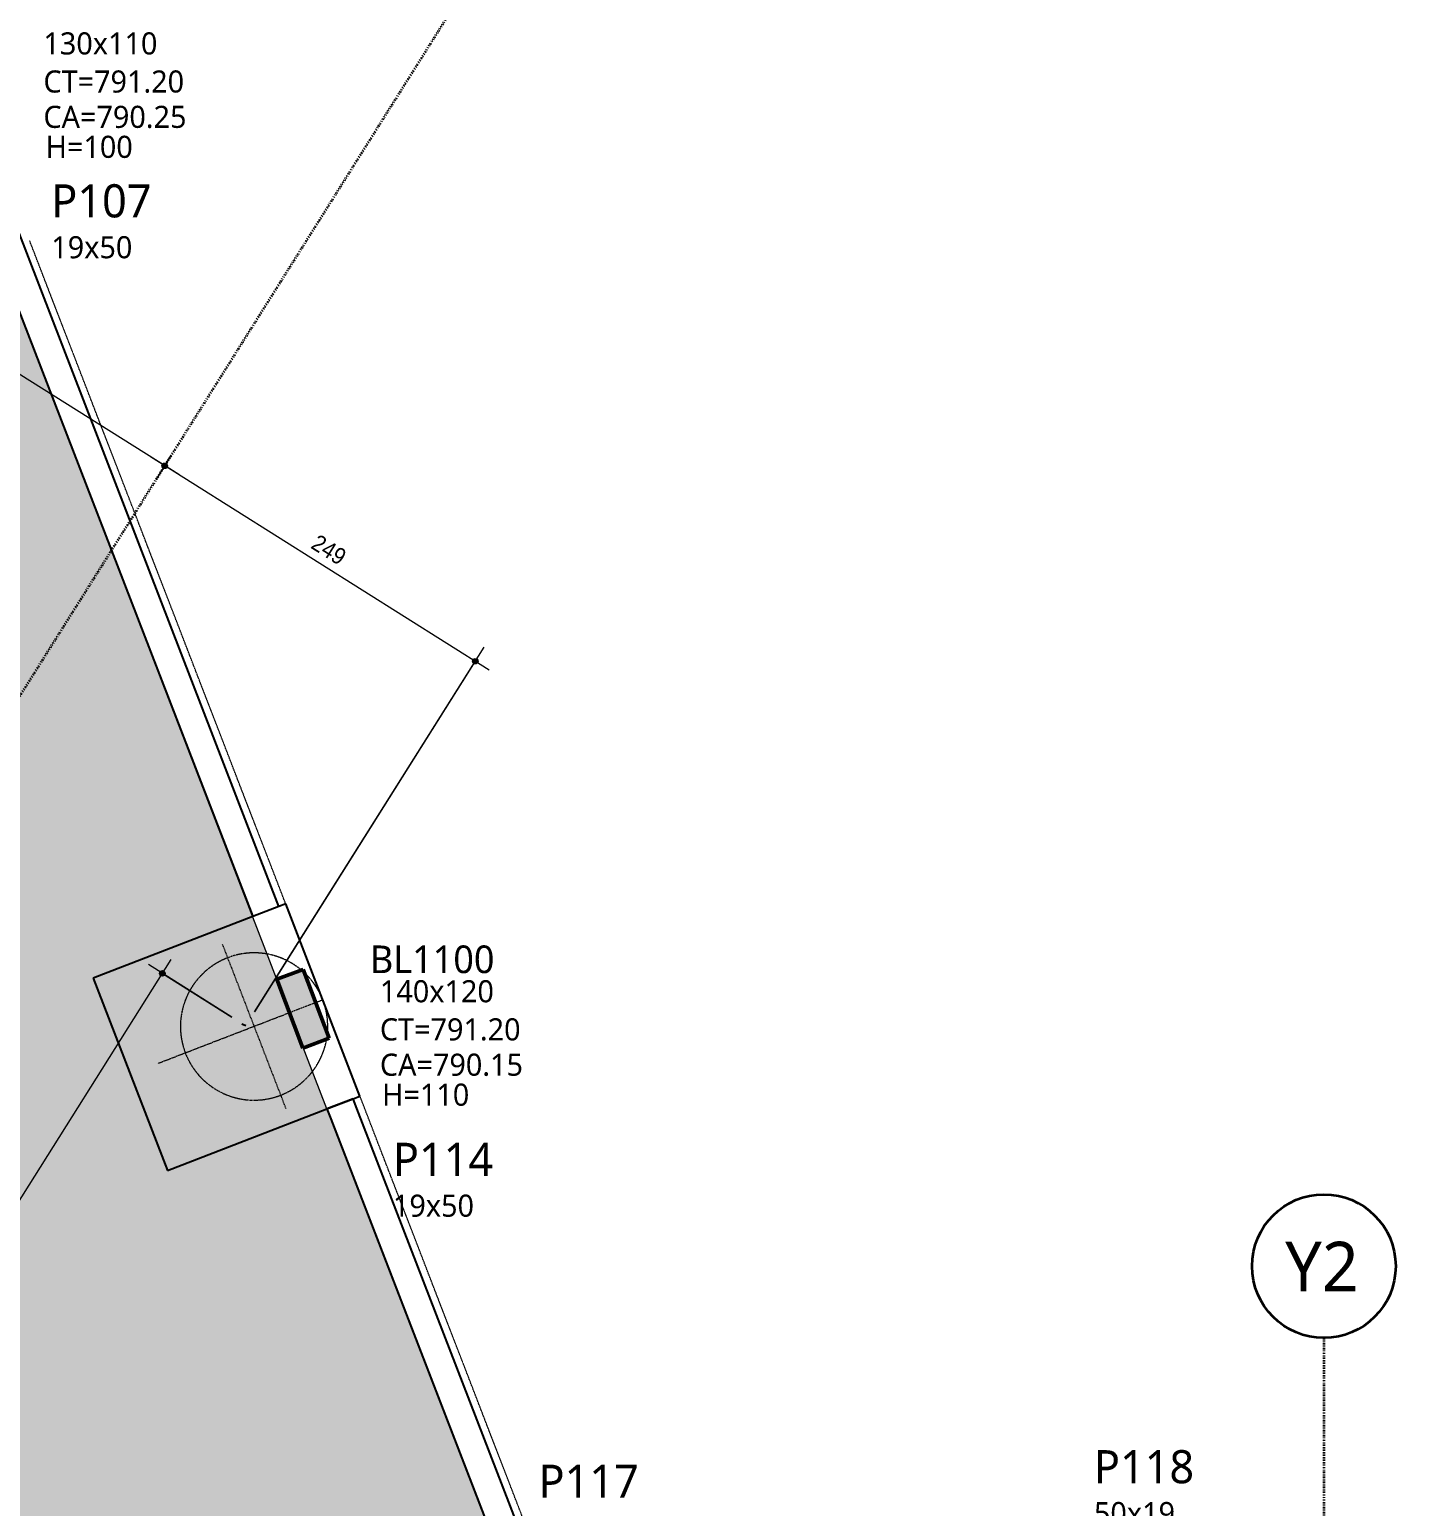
# Model space of a CAD drawing. Header units: centimetres. Extents: x -3523 to 38560, y -3196 to 88043.
# Drawn here: x -630 to 318, y 1886 to 2889 of the extents above; entities that cross this region are included whole.
import ezdxf

# ---------------------------------------------------------------- set-up
doc = ezdxf.new("R2010")
doc.units = ezdxf.units.CM
for name, pattern in [('Dash dot', [1.5875, 0.635, -0.47625, 0, -0.47625]), ('Hidden', [0.714375, 0.47625, -0.238125]), ('Overhead', [0.396875, 0.238125, -0.15875]), ('Traço', [0.635, 0.3175, -0.3175])]:
    doc.linetypes.add(name, pattern=pattern)
for name, color, linetype, lineweight in [('A-ANNO-DIMS', 7, 'Continuous', 9), ('A-ANNO-DIMS-75', 7, 'Continuous', 9), ('A-DETL-GENF', 7, 'Continuous', 18), ('A-DETL-THIN', 7, 'Continuous', 25), ('A-FLOR-OVHD', 7, 'Overhead', 18), ('G-ANNO-TEXT', 7, 'Continuous', 9), ('S-BEAM', 7, 'Continuous', 25), ('S-COLS', 7, 'Continuous', 25), ('S-COLS-IDEN', 7, 'Continuous', 9), ('S-FNDN', 7, 'Continuous', 25), ('S-FNDN-HDLN', 7, 'Traço', 18), ('S-FNDN-IDEN', 7, 'Continuous', 9), ('S-GRID', 7, 'Continuous', 9), ('S-GRID-IDEN', 7, 'Continuous', 9)]:
    doc.layers.add(name, color=color, linetype=linetype, lineweight=lineweight)
doc.layers.add('A-DETL', color=7, linetype='Continuous', lineweight=18, true_color=0x00a600)
doc.styles.add('Arial_1', font='arial.ttf', dxfattribs={"width": 0.9, "height": 11.25})
doc.styles.add('Gadugi', font='gadugi.ttf', dxfattribs={"height": 15})
doc.styles.add('Gadugi_1', font='gadugi.ttf', dxfattribs={"height": 22.5})
doc.styles.add('Gadugi_2', font='gadugi.ttf', dxfattribs={"height": 18.75})
doc.styles.add('Gadugi_5', font='gadugi.ttf', dxfattribs={"height": 33.75})
doc.dimstyles.new('PED_1_5mm_ESQ', dxfattribs={"dimscale": 30.48, "dimtxt": 11.477918, "dimasz": 0.492126, "dimexe": 0.369094, "dimexo": 0.369094, "dimgap": 0.073819, "dimtad": 1, "dimdec": 1, "dimrnd": 0.5, "dimdsep": 46, "dimtxsty": 'Arial_1', "dimblk1": 'DOTSMALL', "dimblk2": 'DOTSMALL', "dimsah": 1, "dimcen": 0.09, "dimdle": 0.369094, "dimazin": 0, "dimtfac": 1, "dimtdec": 4, "dimtix": 1, "dimtmove": 0, "dimatfit": 3, "dimfxl": 1, "dimtvp": 1, "dimtolj": 1, "dimtzin": 0, "dimarcsym": 2})

# ---------------------------------------------------------------- blocks, each defined once
blk = doc.blocks.new('TQS - Pilar retangular - 19_0 x 50_0-3763601-PL B 002 - FUNDAÇÃO')
at = {"layer": 'S-COLS', "true_color": 0x808080}
blk.add_hatch(color=8, dxfattribs=at).paths.add_polyline_path([(-9.5, -25), (9.5, -25), (9.5, 25), (-9.5, 25)], flags=0)
at = {"layer": 'S-COLS', "lineweight": 50}
for p, q in [((9.5, 25), (-9.5, 25)), ((-9.5, 25), (-9.5, -25)), ((9.5, -25), (9.5, 25)), ((-9.5, -25), (9.5, -25))]:
    blk.add_line(p, q, dxfattribs=at)
blk = doc.blocks.new('PED_BLRET-1EST_EXCENTRICA_R01_2019 - 140x140x110-3841339-PL B 002 - FUNDAÇÃO')
at = {"layer": 'S-FNDN', "linetype": 'Hidden', "lineweight": 18}
for p, q in [((0, 50), (0, 44.8)), ((0, 25.8), (0, -70)), ((-60, 0), (60, 0))]:
    blk.add_line(p, q, dxfattribs=at)
at = {"layer": 'S-FNDN-HDLN'}
blk.add_line((0, 44.8), (0, 25.8), dxfattribs=at)
for start, end in [(119.091, 360), (115.7122, 119.0853), (63.6821, 115.7065), (58.9103, 63.6579), (360, 58.9046)]:
    blk.add_arc((0, 0), 50, start, end, dxfattribs=at)
blk = doc.blocks.new('Eixo - Y2-2173031-PL B 002 - FUNDAÇÃO')
at = {"layer": 'S-GRID-IDEN', "color": 40, "lineweight": 35, "true_color": 0xffc000}
blk.add_circle((0, 0), 0.65, dxfattribs=at)
blk = doc.blocks.new('DIMBLOCK181-PL B 002 - FUNDAÇÃO')
at = {"layer": 'A-ANNO-DIMS-75'}
h = blk.add_hatch(color=256, dxfattribs=at)
edge = h.paths.add_edge_path(flags=0)
edge.add_arc((-776.6, 2742.6), 1.88, 0, 360)
h = blk.add_hatch(color=256, dxfattribs=at)
edge = h.paths.add_edge_path(flags=0)
edge.add_arc((-538.7, 2592.8), 1.88, 0, 360)
for p, q in [((-723.7, 2826.7), (-782.6, 2733)), ((-776.6, 2742.6), (-723.7, 2826.7)), ((-529.2, 2586.8), (-776.6, 2742.6)), ((-534.2, 2600.1), (-544.7, 2583.3)), ((-538.7, 2592.8), (-534.2, 2600.1))]:
    blk.add_line(p, q, dxfattribs=at)
for centre in [(-776.6, 2742.6), (-538.7, 2592.8)]:
    blk.add_circle(centre, 1.88, dxfattribs=at)
at = {"layer": 'A-ANNO-DIMS-75', "color": 0, "insert": (-658.6, 2688.2), "char_height": 11.25, "width": 27.971, "attachment_point": 1, "rotation": 327.8147, "line_spacing_factor": 0.941778, "style": 'Arial_1'}
blk.add_mtext('281', dxfattribs=at)
blk = doc.blocks.new('_DotSmall')
at = {"color": 0, "linetype": 'ByBlock', "const_width": 0.5}
blk.add_lwpolyline([(-0.0625, 0, 1), (0.0625, 0, 1)], format="xyb", close=True, dxfattribs=at)
blk = doc.blocks.new('DIMBLOCK226-PL B 002 - FUNDAÇÃO')
at = {"layer": 'A-ANNO-DIMS-75'}
h = blk.add_hatch(color=256, dxfattribs=at)
edge = h.paths.add_edge_path(flags=0)
edge.add_arc((-540.3, 2248.2), 1.88, 0, 360)
h = blk.add_hatch(color=256, dxfattribs=at)
edge = h.paths.add_edge_path(flags=0)
edge.add_arc((-851.5, 1753.6), 1.87, 0, 360)
for p, q in [((-857.5, 1744.1), (-534.3, 2257.7)), ((-493.2, 2218.5), (-549.8, 2254.2)), ((-540.3, 2248.2), (-493.2, 2218.5)), ((-844.3, 1749.1), (-861.1, 1759.6)), ((-851.5, 1753.6), (-844.3, 1749.1))]:
    blk.add_line(p, q, dxfattribs=at)
for centre, radius in [((-540.3, 2248.2), 1.88), ((-851.5, 1753.6), 1.87)]:
    blk.add_circle(centre, radius, dxfattribs=at)
at = {"layer": 'A-ANNO-DIMS-75', "color": 0, "insert": (-719.5, 1995.1), "char_height": 11.25, "width": 41.956, "attachment_point": 1, "rotation": 57.8147, "line_spacing_factor": 0.941778, "style": 'Arial_1'}
blk.add_mtext('584.5', dxfattribs=at)
blk = doc.blocks.new('DIMBLOCK244-PL B 002 - FUNDAÇÃO')
at = {"layer": 'A-ANNO-DIMS-75'}
h = blk.add_hatch(color=256, dxfattribs=at)
edge = h.paths.add_edge_path(flags=0)
edge.add_arc((-538.7, 2592.8), 1.88, 0, 360)
h = blk.add_hatch(color=256, dxfattribs=at)
edge = h.paths.add_edge_path(flags=0)
edge.add_arc((-327.9, 2460.1), 1.88, 0, 360)
for p, q in [((-318.4, 2454.1), (-548.3, 2598.8)), ((-534.2, 2600.1), (-544.7, 2583.3)), ((-538.7, 2592.8), (-534.2, 2600.1)), ((-477.7, 2222.1), (-321.9, 2469.6)), ((-327.9, 2460.1), (-477.7, 2222.1))]:
    blk.add_line(p, q, dxfattribs=at)
for centre in [(-538.7, 2592.8), (-327.9, 2460.1)]:
    blk.add_circle(centre, 1.88, dxfattribs=at)
at = {"layer": 'A-ANNO-DIMS-75', "color": 0, "insert": (-434.2, 2546.9), "char_height": 11.25, "width": 27.971, "attachment_point": 1, "rotation": 327.8147, "line_spacing_factor": 0.941778, "style": 'Arial_1'}
blk.add_mtext('249', dxfattribs=at)

msp = doc.modelspace()

# ---------------------------------------------------------------- hatches: boundary and pattern name
at = {"layer": 'A-DETL-GENF', "true_color": 0xe6e6e6}
h = msp.add_hatch(color=254, dxfattribs=at)
h.paths.add_polyline_path([(-780.089, 706.316), (-386.115, 706.316), (-386.115, 707.119), (-490.138, 707.119), (-490.138, 819.102), (-113.138, 819.102), (-113.138, 707.119), (-124.365, 707.119), (-124.365, 706.316), (43.51, 706.316), (43.51, 770.619), (70.307, 770.619), (70.307, 1173.082), (306.417, 1173.082), (147.343, 1755.323), (97.342, 1755.323), (97.342, 1835.352), (-215.981, 1835.352), (-215.981, 1756.172), (-275.96, 1756.172), (-442.089, 1296.011), (-425.073, 1285.306), (-465.011, 1221.825), (-491.496, 1238.487), (-546.599, 1166.011), (-546.599, 1141.884), (-298.365, 1141.884), (-298.365, 1214.884), (-223.365, 1214.884), (-223.365, 1049.884), (-298.365, 1049.884), (-298.365, 1122.884), (-546.599, 1122.884), (-546.599, 1094.884), (-621.599, 1094.884), (-621.599, 1169.884), (-567.522, 1169.884), (-507.641, 1248.644), (-528.493, 1261.763), (-488.554, 1325.245), (-485.408, 1323.265), (-329.119, 1756.172), (-345.981, 1756.172), (-345.981, 1866.172), (-316.578, 1866.172), (-444.521, 2197.571), (-444.83, 2197.454), (-462.562, 2244.301), (-671.366, 2785.221), (-685.288, 2823.058), (-685.488, 2822.982), (-703.22, 2869.732), (-702.555, 2869.984), (-718.743, 2913.873), (-862.537, 3299.756), (-968.123, 3253.612), (-914.305, 3339.122), (-930.385, 3349.243), (-979.853, 3270.645), (-1027.785, 3380.324), (-999.447, 3392.709), (-1318.73, 3593.658), (-1333.645, 3569.961), (-1357.562, 3585.013), (-1342.647, 3608.71), (-1358.727, 3618.831), (-1373.642, 3595.134), (-1397.12, 3609.91), (-1382.205, 3633.607), (-1824.457, 3911.949), (-1862.275, 3851.86), (-1909.247, 3881.422), (-3097.084, 1994.095), (-2170.119, 1408.797), (-2169.792, 1409.316), (-2127.476, 1382.683), (-2127.841, 1382.102), (-1767.194, 1154.384), (-1737.355, 1154.384), (-1351.153, 1779.215), (-1413.278, 1818.573), (-1373.141, 1881.929), (-1233.757, 1793.627), (-1248.497, 1770.361), (-909.742, 1557.157), (-894.827, 1580.854), (-831.352, 1540.905), (-871.302, 1477.43), (-899.843, 1495.393), (-1197.486, 1153.393), (-1178.443, 1141.408), (-1218.392, 1077.933), (-1281.867, 1117.882), (-1279.683, 1121.353), (-1695.298, 1108.989), (-1460.081, 960.469), (-1310.615, 970.198), (-1282.615, 970.198), (-1282.615, 988.119), (-857.365, 988.119), (-857.365, 707.119), (-852.365, 707.119), (-852.365, 706.316), (-787.91, 706.316)], flags=0)
h.paths.add_polyline_path([(-1711.866, 1127.504), (-1267.491, 1140.724), (-1241.918, 1181.357), (-1213.76, 1163.636), (-916.117, 1505.636), (-934.777, 1517.38), (-919.862, 1541.077), (-1258.665, 1754.311), (-1273.895, 1730.271), (-1335.101, 1769.046), (-1715.019, 1154.384), (-1711.866, 1154.384), (-1711.866, 1137.129)], flags=0)
h.paths.add_polyline_path([(317.769, 1321.247), (317.769, 1754.601), (277.762, 1754.601), (277.762, 1835.352), (227.342, 1835.352), (227.342, 1755.323), (199.175, 1755.323), (306.417, 1362.799)], flags=0)
h.paths.add_polyline_path([(-17.803, 1780.55), (-17.803, 1796.55), (-1.803, 1796.55), (-2.348, 1792.409), (-3.947, 1788.55), (-6.489, 1785.236), (-9.803, 1782.694), (-13.662, 1781.095)], flags=0)
h.paths.add_polyline_path([(-33.803, 1796.55), (-33.258, 1800.691), (-31.659, 1804.55), (-29.117, 1807.864), (-25.803, 1810.406), (-21.944, 1812.005), (-17.803, 1812.55), (-17.803, 1796.55), (-33.258, 1796.55)], flags=0)
h.paths.add_polyline_path([(-1713.322, 2040.579), (-1755.638, 2067.212), (-1745.518, 2083.292), (-1703.201, 2056.659), (-1711.577, 2043.352)], flags=0)
h.paths.add_polyline_path([(-2141.673, 2310.054), (-2183.989, 2336.687), (-2173.869, 2352.768), (-2131.552, 2326.135)], flags=0)
h.paths.add_polyline_path([(-872.017, 2476.309), (-914.333, 2502.941), (-904.213, 2519.022), (-861.896, 2492.389)], flags=0)
h.paths.add_polyline_path([(-1278.153, 2731.912), (-1320.47, 2758.545), (-1310.349, 2774.626), (-1268.033, 2747.993), (-1275.233, 2736.552)], flags=0)
h.paths.add_polyline_path([(-1706.492, 3001.506), (-1748.808, 3028.139), (-1738.688, 3044.22), (-1696.371, 3017.587)], flags=0)
h.paths.add_polyline_path([(-866.215, 3298.666), (-862.634, 3300.018), (-865.839, 3308.62), (-871.262, 3312.032), (-868.974, 3305.973)], flags=0)

# ---------------------------------------------------------------- linework, layer by layer
at = {"layer": 'A-DETL', "color": 7}
for p, q in [((-479.932, 2289.292), (-670.769, 2783.6)), ((-307.437, 1842.496), (-479.932, 2289.292))]:
    msp.add_line(p, q, dxfattribs=at)
at = {"layer": 'A-DETL-THIN'}
msp.add_line((-483.695, 2212.529), (-486.451, 2213.714), dxfattribs=at)
at = {"layer": 'A-FLOR-OVHD'}
msp.add_line((-288.63, 1860.419), (-630.444, 2745.787), dxfattribs=at)
at = {"layer": 'S-BEAM'}
for p, q in [((-461.252, 2293.661), (-653.171, 2790.77)), ((-670.896, 2783.927), (-478.977, 2286.818)), ((-461.252, 2293.661), (-478.977, 2286.818)), ((-410.829, 2163.057), (-428.554, 2156.214)), ((-428.554, 2156.214), (-425.986, 2149.562)), ((-408.261, 2156.405), (-410.829, 2163.057)), ((-292.107, 1855.542), (-408.261, 2156.405)), ((-425.986, 2149.562), (-307.437, 1842.496))]:
    msp.add_line(p, q, dxfattribs=at)
at = {"layer": 'S-FNDN'}
for p, q in [((-478.977, 2286.818), (-587.192, 2245.04)), ((-461.252, 2293.661), (-478.977, 2286.818)), ((-456.587, 2295.462), (-461.252, 2293.661)), ((-406.165, 2164.858), (-456.587, 2295.462)), ((-587.192, 2245.04), (-536.769, 2114.435)), ((-536.769, 2114.435), (-428.554, 2156.214)), ((-428.554, 2156.214), (-410.829, 2163.057)), ((-410.829, 2163.057), (-406.165, 2164.858))]:
    msp.add_line(p, q, dxfattribs=at)
at = {"layer": 'S-FNDN-HDLN'}
for start, end in [(112.486768, 120.316945), (101.903263, 109.73344), (99.253893, 101.828558), (92.660607, 98.336096), (89.218246, 92.581665), (83.417486, 88.667543), (79.639327, 83.333793), (74.173775, 79.245941), (70.212629, 74.084715), (64.929316, 69.906634), (60.8551, 64.834146), (133.552665, 138.802722), (129.638543, 133.001962), (123.884112, 129.559601), (120.39165, 122.966315), (55.683906, 60.604712), (51.534789, 55.581719), (46.925997, 51.322894), (46.437281, 46.896674), (42.236785, 46.326952), (148.135493, 152.007578), (142.974267, 148.046433), (138.886415, 142.580881), (37.189087, 42.053113), (32.953187, 37.069197), (27.938839, 32.791094), (161.615496, 166.536302), (157.386062, 161.365108), (152.313573, 157.290892), (23.679419, 27.807563), (21.182634, 23.534358), (18.68585, 21.037574), (14.412644, 18.540789), (170.897314, 175.782927), (166.638488, 170.685418), (9.429114, 14.281369), (5.151011, 9.267021), (0.167095, 5.031121), (175.893256, 179.983423), (180.167095, 185.031121), (185.151011, 189.267021), (350.897314, 354.512229), (354.542401, 355.782927), (355.893256, 359.983423), (189.429114, 194.281369), (194.412644, 198.540789), (198.68585, 203.534358), (337.386062, 341.365108), (341.615496, 346.536302), (346.638488, 350.685418), (203.679419, 207.807563), (207.938839, 212.791094), (328.135493, 332.007578), (332.313573, 337.290892), (212.953187, 217.069197), (217.189087, 222.053113), (222.236785, 226.326952), (226.437281, 231.322894), (313.552665, 318.802722), (318.886415, 322.580881), (322.974267, 328.046433), (231.534789, 235.581719), (235.683906, 240.604712), (240.8551, 244.834146), (244.929316, 249.906634), (292.486768, 300.316945), (300.39165, 302.966315), (303.884112, 309.559601), (309.638543, 313.001962), (250.212629, 254.084715), (254.173775, 259.245941), (259.639327, 263.333793), (263.417486, 268.667543), (269.218246, 272.581665), (272.660607, 278.336096), (279.253893, 281.828558), (281.903263, 289.73344)]:
    msp.add_arc((-478.021, 2212.152), 50, start, end, dxfattribs=at)
at = {"layer": 'S-GRID', "color": 32, "linetype": 'Dash dot', "lineweight": 35, "true_color": 0xe46c0a}
msp.add_line((-325.828, 2931.113), (-1688.827, 765.475), dxfattribs=at)
at = {"layer": 'S-GRID', "color": 40, "linetype": 'Dash dot', "lineweight": 35, "true_color": 0xffc000}
msp.add_line((248.14, 2000.71), (248.14, -1018.232), dxfattribs=at)

# ---------------------------------------------------------------- block references
at = {"layer": 'S-COLS', "rotation": 20.7713342513104}
msp.add_blockref('TQS - Pilar retangular - 19_0 x 50_0-3763601-PL B 002 - FUNDAÇÃO', (-444.813, 2224.198), dxfattribs=at)
at = {"layer": 'S-FNDN', "linetype": 'Traço', "lineweight": 18, "rotation": 291.1101039158306}
msp.add_blockref('PED_BLRET-1EST_EXCENTRICA_R01_2019 - 140x140x110-3841339-PL B 002 - FUNDAÇÃO', (-478.021, 2212.152), dxfattribs=at)
at = {"layer": 'S-GRID-IDEN', "color": 40, "true_color": 0xffc000, "xscale": 74.99999999999996, "yscale": 74.99999999999996, "zscale": 74.99999999999996, "rotation": 180}
msp.add_blockref('Eixo - Y2-2173031-PL B 002 - FUNDAÇÃO', (248.14, 2049.46), dxfattribs=at)

# ---------------------------------------------------------------- texts
at = {"layer": 'G-ANNO-TEXT', "char_height": 15, "attachment_point": 1, "style": 'Gadugi'}
for s, insert, width in [('130x110', (-621.036, 2887.074), 94.99997), ('CT=791.20', (-621.036, 2861.213), 122.05692), ('CA=790.25', (-621.036, 2837.213), 125.06325), ('H=100', (-619.536, 2816.857), 77.56327), ('140x120', (-392.636, 2243.58), 94.99997), ('CT=791.20', (-392.636, 2217.719), 122.05692), ('CA=790.15', (-392.636, 2193.719), 125.06325), ('H=110', (-391.136, 2173.364), 77.56327)]:
    msp.add_mtext(s, dxfattribs=dict(at, insert=insert, width=width))
at = {"layer": 'S-COLS-IDEN', "attachment_point": 1}
for s, insert, char_height, width, style in [('P107', (-615.701, 2783.936), 22.5, 84.77845, 'Gadugi_1'), ('19x50', (-615.701, 2748.702), 15, 67.34175, 'Gadugi'), ('P114', (-383.797, 2133.241), 22.5, 84.77845, 'Gadugi_1'), ('19x50', (-383.797, 2098.007), 15, 67.34175, 'Gadugi'), ('P118', (92.051, 1924.544), 22.5, 84.77845, 'Gadugi_1'), ('P117', (-284.962, 1914.692), 22.5, 84.77845, 'Gadugi_1'), ('50x19', (92.051, 1889.31), 15, 67.34175, 'Gadugi')]:
    msp.add_mtext(s, dxfattribs=dict(at, insert=insert, char_height=char_height, width=width, style=style))
at = {"layer": 'S-FNDN-IDEN', "color": 5, "true_color": 0x0000ff, "insert": (-399.408, 2267.149), "char_height": 18.75, "width": 102.81642, "attachment_point": 1, "style": 'Gadugi_2'}
msp.add_mtext('BL1100', dxfattribs=at)
at = {"layer": 'S-GRID-IDEN', "color": 40, "true_color": 0xffc000, "insert": (221.862, 2066.029), "char_height": 33.75, "width": 63.13289, "attachment_point": 1, "style": 'Gadugi_5'}
msp.add_mtext('Y2', dxfattribs=at)

# ---------------------------------------------------------------- dimensions: what is measured, and where the dimension line sits
at = {"layer": 'A-ANNO-DIMS'}
for base, p1, p2, angle, override, picture, middle in [((-776.647, 2742.55), (-540.154, 2590.575), (-717.709, 2836.196), 327.814712, {"dimpost": '<>', "dimfxl": 303.076133}, 'DIMBLOCK181-PL B 002 - FUNDAÇÃO', (-653.436, 2674.45)), ((-538.742, 2592.819), (-483.695, 2212.529), (-540.154, 2590.575), 327.814712, {"dimpost": '<>', "dimfxl": 382.238201}, 'DIMBLOCK244-PL B 002 - FUNDAÇÃO', (-429.051, 2533.228)), ((-540.306, 2248.159), (-853.783, 1755.061), (-483.695, 2212.529), 57.81471, {"dimpost": '<>', "dimfxl": 588.423898}, 'DIMBLOCK226-PL B 002 - FUNDAÇÃO', (-702.688, 2005.162))]:
    dim = msp.add_linear_dim(base=base, p1=p1, p2=p2, angle=angle, dimstyle='PED_1_5mm_ESQ', override=override, dxfattribs=at)
    dim.commit()
    dim.dimension.update_dxf_attribs({"geometry": picture, "text_midpoint": middle})

doc.saveas('drawing.dxf')
